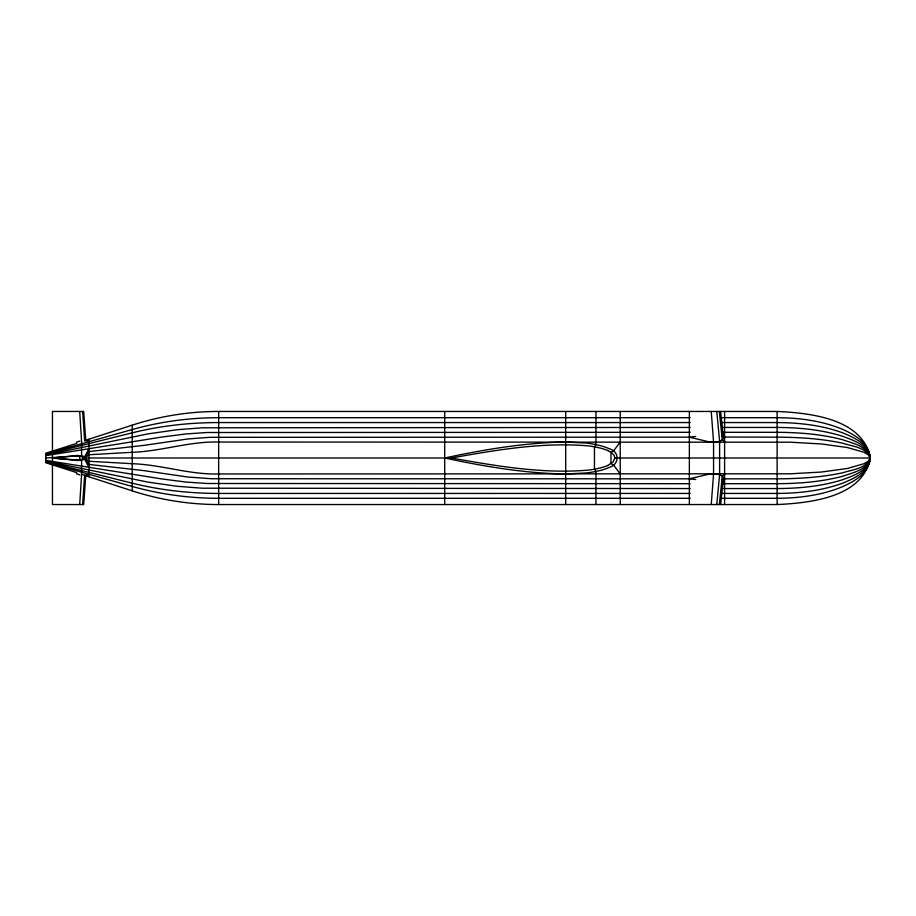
<?xml version="1.0" encoding="UTF-8"?>
<svg xmlns="http://www.w3.org/2000/svg" width="916" height="916" viewBox="0 0 916 916"><rect width="100%" height="100%" fill="white"/><g stroke="black" fill="none" stroke-linecap="round" stroke-linejoin="round"><path stroke-width="1.37" d="M83.7 411.456L85.749 440.252L132.225 425.15C160.082 416.093 189.372 411.456 218.661 411.456L777.123 411.456C809.767 412.979 863.021 418.406 870.2 458C863.021 497.594 809.767 503.021 777.123 504.544L218.661 504.544C189.372 504.544 160.082 499.907 132.225 490.85L85.749 475.748L83.7 504.544M720.548 417.696L777.123 417.696C799.473 417.833 822.202 420.776 842.938 429.501C854.857 434.837 869.502 443.378 870.2 458C869.502 472.622 854.857 481.163 842.938 486.499C822.202 495.224 799.473 498.167 777.123 498.304L720.548 498.304M721.487 422.562L777.123 422.562C799.382 422.7 821.95 425.207 842.938 432.947C854.113 437.562 869.078 444.203 870.2 458C869.078 471.797 854.113 478.438 842.938 483.053C821.95 490.793 799.382 493.3 777.123 493.438L721.487 493.438M722.415 427.44L777.123 427.44C799.302 427.566 821.721 429.65 842.938 436.382C853.38 440.39 868.494 445.096 870.2 458C868.494 470.904 853.38 475.61 842.938 479.618C821.721 486.35 799.302 488.434 777.123 488.56L722.415 488.56M722.415 432.306L777.123 432.306C799.221 432.421 821.515 434.127 842.938 439.829C852.704 443.333 867.715 446.103 870.2 458C867.715 469.897 852.704 472.667 842.938 476.171C821.515 481.873 799.221 483.579 777.123 483.694L722.415 483.694M869.65 455.481L869.65 460.519M76.852 460.439L52.452 458L75.891 459.969A37.281 37.281 0 0 0 79.703 459.706L81.1 459.454A9.194 9.194 0 0 0 82.635 459.008L82.658 458.985A3.721 3.721 0 0 0 83.104 458.767A1.798 1.798 0 0 0 83.505 458.447L83.505 457.553A1.798 1.798 0 0 0 83.093 457.233A3.721 3.721 0 0 0 82.658 457.015L82.635 457.004A9.194 9.194 0 0 0 81.192 456.58L79.703 456.305A37.281 37.281 0 0 0 75.891 456.031L45.8 458M722.255 436.325L723.377 437.046L777.123 437.172C799.164 437.275 821.343 438.627 842.938 443.275C852.143 446.367 866.685 447.306 870.2 458C866.685 468.694 852.143 469.633 842.938 472.725C821.343 477.373 799.164 478.725 777.123 478.828L723.411 478.828L722.255 479.675M870.2 458L868.643 460.908L864.109 463.679L847.323 468.477L821.538 472.026L790.611 473.79L218.661 473.961C189.394 474.774 161.353 464.664 132.225 463.702L89.012 461.263L85.554 458.538L83.505 458.447L83.505 457.553L85.554 457.462L89.012 454.737L132.225 452.298C161.353 451.336 189.394 441.226 218.661 442.039L790.611 442.21L821.538 443.974L847.323 447.523L864.109 452.321L868.643 455.092L870.2 458L614.899 458L613.113 461.939L607.64 465.488M565.699 504.498L565.699 411.502M79.703 504.544L81.593 474.27L85.554 475.679M82.635 504.544L84.638 475.347A22.82 10.74 90 0 0 89.012 474.293M711.24 504.544L713.564 473.961L713.564 442.039L711.24 411.456M716.77 504.544L719.61 474.763L719.61 441.237L716.77 411.456M719.335 504.544L722.289 476.217L724.602 473.961M720.606 504.544L723.4 478.885M84.673 459.191L82.635 458.996L82.635 457.004L84.638 456.786L89.012 448.6M869.376 461.091L868.849 461.95M722.255 435.73L724.602 432.306M620.224 442.039L613.388 451.164L610.961 452.298L607.64 450.512M89.012 441.707A22.82 10.74 90 0 0 84.65 440.665L82.635 411.456M84.673 456.809L84.638 456.786A10.202 9.618 -87 0 0 82.944 456.237L79.703 456.305L79.703 459.695L82.955 459.786A10.202 9.618 87 0 0 84.638 459.214A4.088 3.859 88.5 0 0 85.131 458.927A2.027 1.901 89.5 0 0 85.554 458.538L85.577 457.485A2.027 1.901 -89.5 0 0 85.131 457.084L83.104 457.233L83.104 458.767L85.131 458.927L89.012 464.435L144.03 470.641L187.849 477.03L211.127 478.725L689.359 478.828L708.274 474.316A41.609 39.136 0 0 1 713.564 473.938M76.852 443.344L45.8 453.237L45.8 462.763L76.852 472.656M45.8 453.867L132.225 429.547C160.311 421.646 189.486 417.696 218.661 417.696L690.126 417.696M45.8 454.347L132.225 432.833C160.46 425.791 189.589 422.597 218.661 422.562L690.126 422.562M597.713 468.557L594.461 469.198A113.458 113.458 0 0 1 588.198 470.114C542.318 474.053 496.392 465.969 451.348 458L83.7 458M45.8 454.931L148.003 433.875L176.948 429.741L202.23 427.795L690.126 427.44M451.348 458C496.392 449.962 542.306 442.027 588.198 445.874A113.458 113.458 0 0 1 594.461 446.802L597.713 447.443M45.8 455.618L161.376 437.127L185.811 433.955L207.027 432.512L690.126 432.306M84.638 456.798A4.088 3.859 -88.5 0 1 85.131 457.073L89.012 451.565L144.03 445.359L187.849 438.97L209.764 437.321L689.359 437.172L695.736 436.463M565.699 473.961L585.553 473A115.256 115.256 0 0 0 595.961 471.454L597.106 471.202A58.406 58.406 0 0 0 609.403 467.343C619.502 464.607 619.64 451.348 609.358 448.76A58.406 58.406 0 0 0 597.083 444.901L595.95 444.558A115.256 115.256 0 0 0 585.553 443.012L565.699 442.039M83.436 411.456L52.452 411.456L52.452 451.073M690.126 483.694L207.027 483.488L185.811 482.045L161.376 478.873L45.8 460.382M690.126 488.56L202.23 488.205L176.948 486.259L148.003 482.125L45.8 461.069M690.126 493.438L218.661 493.438C189.589 493.403 160.46 490.209 132.225 483.167L45.8 461.653M690.126 498.304L218.661 498.304C189.486 498.304 160.311 494.354 132.225 486.453L45.8 462.133M83.436 504.544L52.452 504.544L52.452 464.927M564.863 442.05C524.364 442.737 484.22 449.516 444.707 458C484.22 466.462 524.364 473.297 564.863 473.961M76.852 455.561L52.452 458M695.736 479.537L689.359 478.828M689.359 437.172L708.274 441.684A41.609 39.136 0 0 0 713.564 442.062M724.602 442.039L722.289 439.783L719.335 411.456M620.224 473.961L613.388 464.836L610.961 463.702L610.961 452.298L613.972 455.126L614.899 458M722.255 480.27L724.602 483.694M869.044 454.336L869.376 454.909M84.638 459.214L89.012 467.4M723.377 437.046L720.606 411.456M79.703 411.456L81.593 441.73M777.123 411.502L777.123 504.498M724.602 411.502L724.602 504.498M689.359 411.456L689.359 504.544M620.224 411.502L620.224 504.498M595.95 411.502L595.95 444.558L594.461 446.802L594.461 469.198L595.95 471.442L595.95 504.498M444.707 411.502L444.707 504.498M218.661 411.502L218.661 504.498M132.225 425.219L132.225 490.781M89.012 439.302L89.012 476.698M81.593 441.844L81.593 455.939M81.593 460.061L81.593 474.156M52.452 451.393L52.452 464.607M723.434 478.828A3.275 3.08 0 0 0 722.587 476.526L722.289 476.217A7.511 7.065 0 0 0 719.598 474.809A19.728 18.549 0 0 0 713.564 474.019M713.564 441.981A19.728 18.549 0 0 0 719.633 441.306A7.511 7.065 0 0 0 722.312 439.806L722.587 439.485A3.275 3.08 0 0 0 723.434 437.172M607.674 465.557A54.181 54.181 0 0 1 597.701 468.488M597.701 447.512A54.181 54.181 0 0 1 607.674 450.443M79.875 441.065A40.327 3.252 -18.5 0 1 76.406 442.245M84.65 440.665A22.82 10.74 -90 0 1 86.196 440.585M76.852 455.458A40.327 38.128 -75.7 0 1 81.604 455.859M81.604 460.141A40.327 38.128 75.7 0 1 76.852 460.542M76.406 473.755A40.327 3.252 18.5 0 1 79.875 474.935M87.467 475.106A22.82 10.74 -90 0 1 84.65 475.335"/></g></svg>
